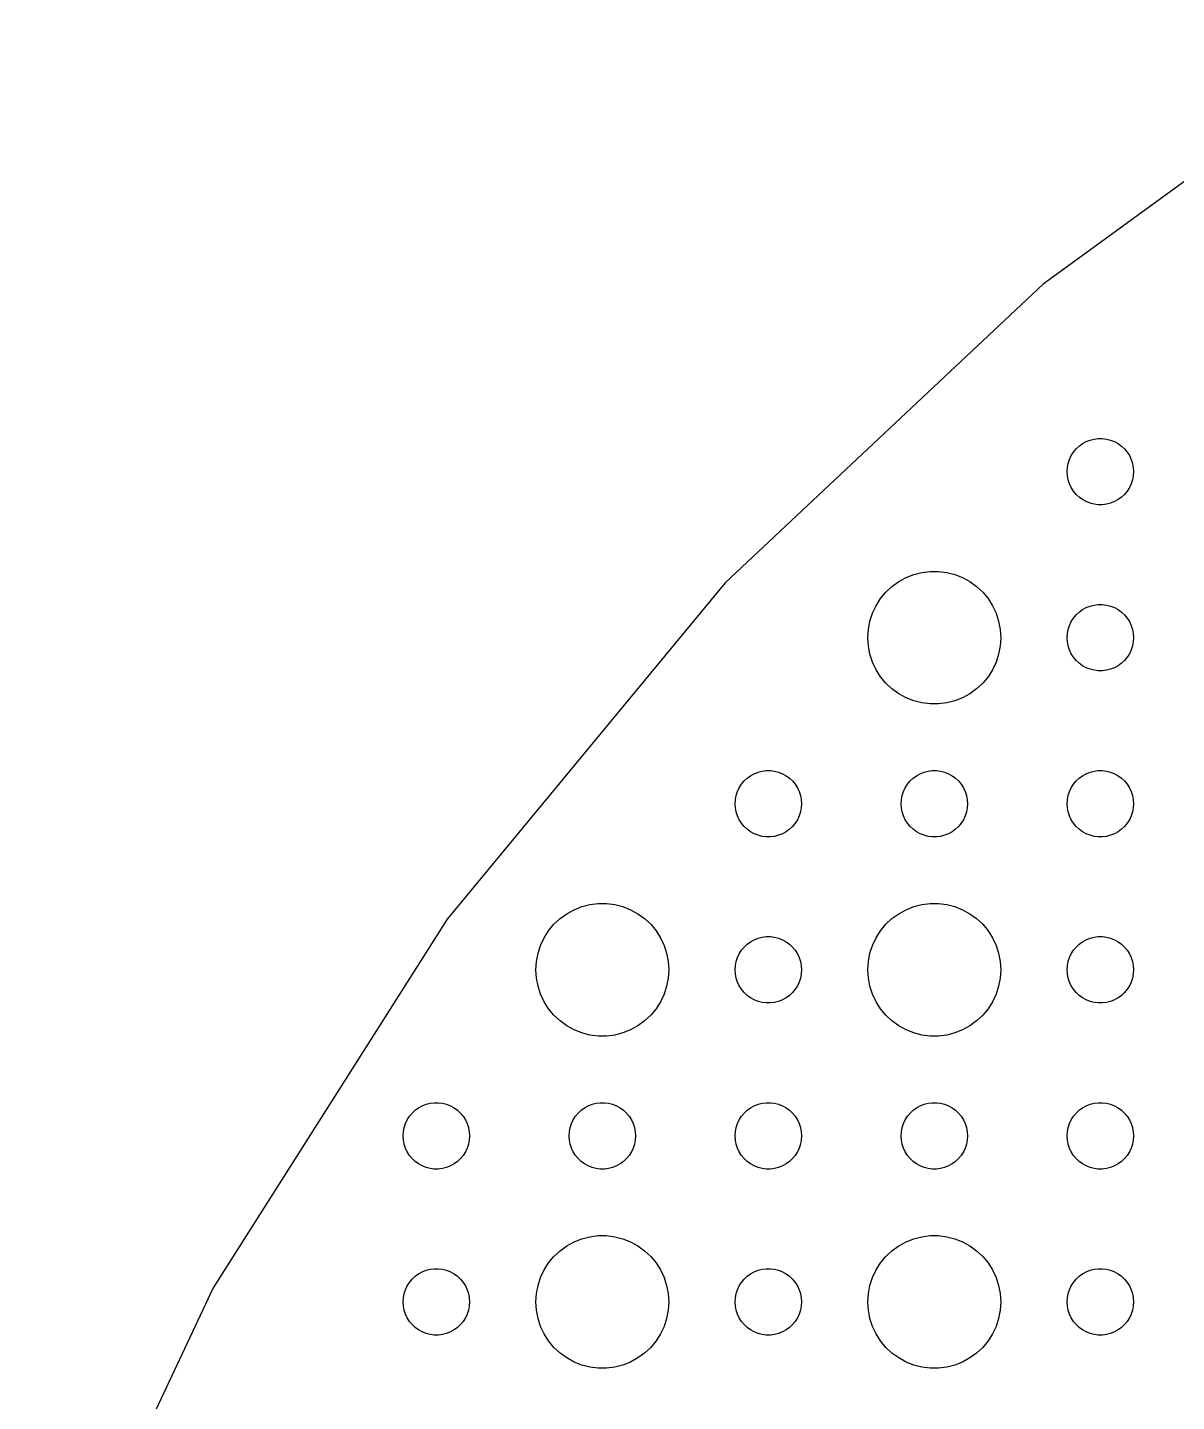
# Model space of a CAD drawing. Header units: metres. Extents: x -157 to 157, y -157 to 157.
# Drawn here: x -146 to -94.1, y 70.5 to 132.6 of the extents above; entities that cross this region are included whole.
import ezdxf

# ---------------------------------------------------------------- set-up
doc = ezdxf.new("R2010")
doc.units = ezdxf.units.M

msp = doc.modelspace()

# ---------------------------------------------------------------- linework, layer by layer
for p, q in [((-84.1248, 132.559), (-100.076, 120.971)), ((-100.076, 120.971), (-114.448, 107.474)), ((-98.5934, 113.527), (-98.4561, 113.656)), ((-98.4561, 113.656), (-98.3037, 113.766)), ((-98.3037, 113.766), (-98.1387, 113.857)), ((-98.1387, 113.857), (-97.9635, 113.927)), ((-97.9635, 113.927), (-97.7811, 113.973)), ((-97.7811, 113.973), (-97.5942, 113.997)), ((-97.5942, 113.997), (-97.4058, 113.997)), ((-97.4058, 113.997), (-97.2189, 113.973)), ((-97.2189, 113.973), (-97.0365, 113.927)), ((-97.0365, 113.927), (-96.8613, 113.857)), ((-96.8613, 113.857), (-96.6963, 113.766)), ((-96.6963, 113.766), (-96.5439, 113.656)), ((-96.5439, 113.656), (-96.4065, 113.527)), ((-98.9529, 112.873), (-98.8947, 113.052)), ((-98.8947, 113.052), (-98.8145, 113.223)), ((-98.8145, 113.223), (-98.7135, 113.382)), ((-98.7135, 113.382), (-98.5934, 113.527)), ((-96.4065, 113.527), (-96.2865, 113.382)), ((-96.2865, 113.382), (-96.1855, 113.223)), ((-96.1855, 113.223), (-96.1053, 113.052)), ((-96.1053, 113.052), (-96.0471, 112.873)), ((-99, 112.5), (-98.9882, 112.688)), ((-98.9882, 112.312), (-99, 112.5)), ((-98.9882, 112.688), (-98.9529, 112.873)), ((-96.0471, 112.873), (-96.0118, 112.688)), ((-96.0118, 112.688), (-96, 112.5)), ((-96, 112.5), (-96.0118, 112.312)), ((-98.9529, 112.127), (-98.9882, 112.312)), ((-98.8947, 111.948), (-98.9529, 112.127)), ((-98.8145, 111.777), (-98.8947, 111.948)), ((-98.7135, 111.618), (-98.8145, 111.777)), ((-96.1855, 111.777), (-96.2865, 111.618)), ((-96.1053, 111.948), (-96.1855, 111.777)), ((-96.0471, 112.127), (-96.1053, 111.948)), ((-96.0118, 112.312), (-96.0471, 112.127)), ((-98.5934, 111.473), (-98.7135, 111.618)), ((-98.4561, 111.344), (-98.5934, 111.473)), ((-98.3037, 111.234), (-98.4561, 111.344)), ((-98.1387, 111.143), (-98.3037, 111.234)), ((-97.9635, 111.073), (-98.1387, 111.143)), ((-96.8613, 111.143), (-97.0365, 111.073)), ((-96.6963, 111.234), (-96.8613, 111.143)), ((-96.5439, 111.344), (-96.6963, 111.234)), ((-96.4065, 111.473), (-96.5439, 111.344)), ((-96.2865, 111.618), (-96.4065, 111.473)), ((-97.7811, 111.027), (-97.9635, 111.073)), ((-97.5942, 111.003), (-97.7811, 111.027)), ((-97.4058, 111.003), (-97.5942, 111.003)), ((-97.2189, 111.027), (-97.4058, 111.003)), ((-97.0365, 111.073), (-97.2189, 111.027)), ((-105.562, 107.947), (-105.188, 107.994)), ((-105.188, 107.994), (-104.812, 107.994)), ((-104.812, 107.994), (-104.438, 107.947)), ((-114.448, 107.474), (-127.016, 92.2823)), ((-106.912, 107.312), (-106.607, 107.533)), ((-106.607, 107.533), (-106.277, 107.714)), ((-106.277, 107.714), (-105.927, 107.853)), ((-105.927, 107.853), (-105.562, 107.947)), ((-104.438, 107.947), (-104.073, 107.853)), ((-104.073, 107.853), (-103.723, 107.714)), ((-103.723, 107.714), (-103.393, 107.533)), ((-103.393, 107.533), (-103.088, 107.312)), ((-107.629, 106.445), (-107.427, 106.763)), ((-107.427, 106.763), (-107.187, 107.054)), ((-107.187, 107.054), (-106.912, 107.312)), ((-103.088, 107.312), (-102.813, 107.054)), ((-102.813, 107.054), (-102.573, 106.763)), ((-102.573, 106.763), (-102.371, 106.445)), ((-107.789, 106.104), (-107.629, 106.445)), ((-102.371, 106.445), (-102.211, 106.104)), ((-98.5934, 106.027), (-98.4561, 106.156)), ((-98.4561, 106.156), (-98.3037, 106.266)), ((-98.3037, 106.266), (-98.1387, 106.357)), ((-98.1387, 106.357), (-97.9635, 106.427)), ((-97.9635, 106.427), (-97.7811, 106.473)), ((-97.7811, 106.473), (-97.5942, 106.497)), ((-97.5942, 106.497), (-97.4058, 106.497)), ((-97.4058, 106.497), (-97.2189, 106.473)), ((-97.2189, 106.473), (-97.0365, 106.427)), ((-97.0365, 106.427), (-96.8613, 106.357)), ((-96.8613, 106.357), (-96.6963, 106.266)), ((-96.6963, 106.266), (-96.5439, 106.156)), ((-96.5439, 106.156), (-96.4065, 106.027)), ((-107.976, 105.376), (-107.906, 105.746)), ((-107.906, 105.746), (-107.789, 106.104)), ((-102.211, 106.104), (-102.094, 105.746)), ((-102.094, 105.746), (-102.024, 105.376)), ((-98.9529, 105.373), (-98.8947, 105.552)), ((-98.8947, 105.552), (-98.8145, 105.723)), ((-98.8145, 105.723), (-98.7135, 105.882)), ((-98.7135, 105.882), (-98.5934, 106.027)), ((-96.4065, 106.027), (-96.2865, 105.882)), ((-96.2865, 105.882), (-96.1855, 105.723)), ((-96.1855, 105.723), (-96.1053, 105.552)), ((-96.1053, 105.552), (-96.0471, 105.373)), ((-108, 105), (-107.976, 105.376)), ((-107.976, 104.624), (-108, 105)), ((-102.024, 105.376), (-102, 105)), ((-102, 105), (-102.024, 104.624)), ((-99, 105), (-98.9882, 105.188)), ((-98.9882, 104.812), (-99, 105)), ((-98.9882, 105.188), (-98.9529, 105.373)), ((-96.0471, 105.373), (-96.0118, 105.188)), ((-96.0118, 105.188), (-96, 105)), ((-96, 105), (-96.0118, 104.812)), ((-107.906, 104.254), (-107.976, 104.624)), ((-102.024, 104.624), (-102.094, 104.254)), ((-98.9529, 104.627), (-98.9882, 104.812)), ((-98.8947, 104.448), (-98.9529, 104.627)), ((-98.8145, 104.277), (-98.8947, 104.448)), ((-98.7135, 104.118), (-98.8145, 104.277)), ((-96.1855, 104.277), (-96.2865, 104.118)), ((-96.1053, 104.448), (-96.1855, 104.277)), ((-96.0471, 104.627), (-96.1053, 104.448)), ((-96.0118, 104.812), (-96.0471, 104.627)), ((-107.789, 103.896), (-107.906, 104.254)), ((-107.629, 103.555), (-107.789, 103.896)), ((-102.211, 103.896), (-102.371, 103.555)), ((-102.094, 104.254), (-102.211, 103.896)), ((-98.5934, 103.973), (-98.7135, 104.118)), ((-98.4561, 103.844), (-98.5934, 103.973)), ((-98.3037, 103.734), (-98.4561, 103.844)), ((-98.1387, 103.643), (-98.3037, 103.734)), ((-97.9635, 103.573), (-98.1387, 103.643)), ((-96.8613, 103.643), (-97.0365, 103.573)), ((-96.6963, 103.734), (-96.8613, 103.643)), ((-96.5439, 103.844), (-96.6963, 103.734)), ((-96.4065, 103.973), (-96.5439, 103.844)), ((-96.2865, 104.118), (-96.4065, 103.973)), ((-107.427, 103.237), (-107.629, 103.555)), ((-107.187, 102.946), (-107.427, 103.237)), ((-102.573, 103.237), (-102.813, 102.946)), ((-102.371, 103.555), (-102.573, 103.237)), ((-97.7811, 103.527), (-97.9635, 103.573)), ((-97.5942, 103.503), (-97.7811, 103.527)), ((-97.4058, 103.503), (-97.5942, 103.503)), ((-97.2189, 103.527), (-97.4058, 103.503)), ((-97.0365, 103.573), (-97.2189, 103.527)), ((-106.912, 102.688), (-107.187, 102.946)), ((-106.607, 102.467), (-106.912, 102.688)), ((-106.277, 102.286), (-106.607, 102.467)), ((-103.393, 102.467), (-103.723, 102.286)), ((-103.088, 102.688), (-103.393, 102.467)), ((-102.813, 102.946), (-103.088, 102.688)), ((-105.927, 102.147), (-106.277, 102.286)), ((-105.562, 102.053), (-105.927, 102.147)), ((-105.188, 102.006), (-105.562, 102.053)), ((-104.812, 102.006), (-105.188, 102.006)), ((-104.438, 102.053), (-104.812, 102.006)), ((-104.073, 102.147), (-104.438, 102.053)), ((-103.723, 102.286), (-104.073, 102.147)), ((-113.456, 98.6558), (-113.304, 98.7665)), ((-113.304, 98.7665), (-113.139, 98.8572)), ((-113.139, 98.8572), (-112.964, 98.9266)), ((-112.964, 98.9266), (-112.781, 98.9734)), ((-112.781, 98.9734), (-112.594, 98.997)), ((-112.594, 98.997), (-112.406, 98.997)), ((-112.406, 98.997), (-112.219, 98.9734)), ((-112.219, 98.9734), (-112.036, 98.9266)), ((-112.036, 98.9266), (-111.861, 98.8572)), ((-111.861, 98.8572), (-111.696, 98.7665)), ((-111.696, 98.7665), (-111.544, 98.6558)), ((-105.956, 98.6558), (-105.804, 98.7665)), ((-105.804, 98.7665), (-105.639, 98.8572)), ((-105.639, 98.8572), (-105.464, 98.9266)), ((-105.464, 98.9266), (-105.281, 98.9734)), ((-105.281, 98.9734), (-105.094, 98.997)), ((-105.094, 98.997), (-104.906, 98.997)), ((-104.906, 98.997), (-104.719, 98.9734)), ((-104.719, 98.9734), (-104.536, 98.9266)), ((-104.536, 98.9266), (-104.361, 98.8572)), ((-104.361, 98.8572), (-104.196, 98.7665)), ((-104.196, 98.7665), (-104.044, 98.6558)), ((-98.4561, 98.6558), (-98.3037, 98.7665)), ((-98.3037, 98.7665), (-98.1387, 98.8572)), ((-98.1387, 98.8572), (-97.9635, 98.9266)), ((-97.9635, 98.9266), (-97.7811, 98.9734)), ((-97.7811, 98.9734), (-97.5942, 98.997)), ((-97.5942, 98.997), (-97.4058, 98.997)), ((-97.4058, 98.997), (-97.2189, 98.9734)), ((-97.2189, 98.9734), (-97.0365, 98.9266)), ((-97.0365, 98.9266), (-96.8613, 98.8572)), ((-96.8613, 98.8572), (-96.6963, 98.7665)), ((-96.6963, 98.7665), (-96.5439, 98.6558)), ((-113.953, 97.873), (-113.895, 98.0522)), ((-113.895, 98.0522), (-113.814, 98.2226)), ((-113.814, 98.2226), (-113.714, 98.3817)), ((-113.714, 98.3817), (-113.593, 98.5268)), ((-113.593, 98.5268), (-113.456, 98.6558)), ((-111.544, 98.6558), (-111.407, 98.5268)), ((-111.407, 98.5268), (-111.286, 98.3817)), ((-111.286, 98.3817), (-111.186, 98.2226)), ((-111.186, 98.2226), (-111.105, 98.0522)), ((-111.105, 98.0522), (-111.047, 97.873)), ((-106.453, 97.873), (-106.395, 98.0522)), ((-106.395, 98.0522), (-106.314, 98.2226)), ((-106.314, 98.2226), (-106.214, 98.3817)), ((-106.214, 98.3817), (-106.093, 98.5268)), ((-106.093, 98.5268), (-105.956, 98.6558)), ((-104.044, 98.6558), (-103.907, 98.5268)), ((-103.907, 98.5268), (-103.786, 98.3817)), ((-103.786, 98.3817), (-103.686, 98.2226)), ((-103.686, 98.2226), (-103.605, 98.0522)), ((-103.605, 98.0522), (-103.547, 97.873)), ((-98.9529, 97.873), (-98.8947, 98.0522)), ((-98.8947, 98.0522), (-98.8145, 98.2226)), ((-98.8145, 98.2226), (-98.7135, 98.3817)), ((-98.7135, 98.3817), (-98.5934, 98.5268)), ((-98.5934, 98.5268), (-98.4561, 98.6558)), ((-96.5439, 98.6558), (-96.4065, 98.5268)), ((-96.4065, 98.5268), (-96.2865, 98.3817)), ((-96.2865, 98.3817), (-96.1855, 98.2226)), ((-96.1855, 98.2226), (-96.1053, 98.0522)), ((-96.1053, 98.0522), (-96.0471, 97.873)), ((-114, 97.5), (-113.988, 97.688)), ((-113.988, 97.312), (-114, 97.5)), ((-113.988, 97.688), (-113.953, 97.873)), ((-111.047, 97.873), (-111.012, 97.688)), ((-111.012, 97.688), (-111, 97.5)), ((-111, 97.5), (-111.012, 97.312)), ((-106.5, 97.5), (-106.488, 97.688)), ((-106.488, 97.312), (-106.5, 97.5)), ((-106.488, 97.688), (-106.453, 97.873)), ((-103.547, 97.873), (-103.512, 97.688)), ((-103.512, 97.688), (-103.5, 97.5)), ((-103.5, 97.5), (-103.512, 97.312)), ((-99, 97.5), (-98.9882, 97.688)), ((-98.9882, 97.312), (-99, 97.5)), ((-98.9882, 97.688), (-98.9529, 97.873)), ((-96.0471, 97.873), (-96.0118, 97.688)), ((-96.0118, 97.688), (-96, 97.5)), ((-96, 97.5), (-96.0118, 97.312)), ((-113.953, 97.127), (-113.988, 97.312)), ((-113.895, 96.9478), (-113.953, 97.127)), ((-113.814, 96.7774), (-113.895, 96.9478)), ((-111.105, 96.9478), (-111.186, 96.7774)), ((-111.047, 97.127), (-111.105, 96.9478)), ((-111.012, 97.312), (-111.047, 97.127)), ((-106.453, 97.127), (-106.488, 97.312)), ((-106.395, 96.9478), (-106.453, 97.127)), ((-106.314, 96.7774), (-106.395, 96.9478)), ((-103.605, 96.9478), (-103.686, 96.7774)), ((-103.547, 97.127), (-103.605, 96.9478)), ((-103.512, 97.312), (-103.547, 97.127)), ((-98.9529, 97.127), (-98.9882, 97.312)), ((-98.8947, 96.9478), (-98.9529, 97.127)), ((-98.8145, 96.7774), (-98.8947, 96.9478)), ((-96.1053, 96.9478), (-96.1855, 96.7774)), ((-96.0471, 97.127), (-96.1053, 96.9478)), ((-96.0118, 97.312), (-96.0471, 97.127)), ((-113.714, 96.6183), (-113.814, 96.7774)), ((-113.593, 96.4732), (-113.714, 96.6183)), ((-113.456, 96.3442), (-113.593, 96.4732)), ((-113.304, 96.2335), (-113.456, 96.3442)), ((-113.139, 96.1428), (-113.304, 96.2335)), ((-111.696, 96.2335), (-111.861, 96.1428)), ((-111.544, 96.3442), (-111.696, 96.2335)), ((-111.407, 96.4732), (-111.544, 96.3442)), ((-111.286, 96.6183), (-111.407, 96.4732)), ((-111.186, 96.7774), (-111.286, 96.6183)), ((-106.214, 96.6183), (-106.314, 96.7774)), ((-106.093, 96.4732), (-106.214, 96.6183)), ((-105.956, 96.3442), (-106.093, 96.4732)), ((-105.804, 96.2335), (-105.956, 96.3442)), ((-105.639, 96.1428), (-105.804, 96.2335)), ((-104.196, 96.2335), (-104.361, 96.1428)), ((-104.044, 96.3442), (-104.196, 96.2335)), ((-103.907, 96.4732), (-104.044, 96.3442)), ((-103.786, 96.6183), (-103.907, 96.4732)), ((-103.686, 96.7774), (-103.786, 96.6183)), ((-98.7135, 96.6183), (-98.8145, 96.7774)), ((-98.5934, 96.4732), (-98.7135, 96.6183)), ((-98.4561, 96.3442), (-98.5934, 96.4732)), ((-98.3037, 96.2335), (-98.4561, 96.3442)), ((-98.1387, 96.1428), (-98.3037, 96.2335)), ((-96.6963, 96.2335), (-96.8613, 96.1428)), ((-96.5439, 96.3442), (-96.6963, 96.2335)), ((-96.4065, 96.4732), (-96.5439, 96.3442)), ((-96.2865, 96.6183), (-96.4065, 96.4732)), ((-96.1855, 96.7774), (-96.2865, 96.6183)), ((-112.964, 96.0734), (-113.139, 96.1428)), ((-112.781, 96.0266), (-112.964, 96.0734)), ((-112.594, 96.003), (-112.781, 96.0266)), ((-112.406, 96.003), (-112.594, 96.003)), ((-112.219, 96.0266), (-112.406, 96.003)), ((-112.036, 96.0734), (-112.219, 96.0266)), ((-111.861, 96.1428), (-112.036, 96.0734)), ((-105.464, 96.0734), (-105.639, 96.1428)), ((-105.281, 96.0266), (-105.464, 96.0734)), ((-105.094, 96.003), (-105.281, 96.0266)), ((-104.906, 96.003), (-105.094, 96.003)), ((-104.719, 96.0266), (-104.906, 96.003)), ((-104.536, 96.0734), (-104.719, 96.0266)), ((-104.361, 96.1428), (-104.536, 96.0734)), ((-97.9635, 96.0734), (-98.1387, 96.1428)), ((-97.7811, 96.0266), (-97.9635, 96.0734)), ((-97.5942, 96.003), (-97.7811, 96.0266)), ((-97.4058, 96.003), (-97.5942, 96.003)), ((-97.2189, 96.0266), (-97.4058, 96.003)), ((-97.0365, 96.0734), (-97.2189, 96.0266)), ((-96.8613, 96.1428), (-97.0365, 96.0734)), ((-121.912, 92.3115), (-121.607, 92.533)), ((-121.607, 92.533), (-121.277, 92.7145)), ((-121.277, 92.7145), (-120.927, 92.8532)), ((-120.927, 92.8532), (-120.562, 92.9469)), ((-120.562, 92.9469), (-120.188, 92.9941)), ((-120.188, 92.9941), (-119.812, 92.9941)), ((-119.812, 92.9941), (-119.438, 92.9469)), ((-119.438, 92.9469), (-119.073, 92.8532)), ((-119.073, 92.8532), (-118.723, 92.7145)), ((-118.723, 92.7145), (-118.393, 92.533)), ((-118.393, 92.533), (-118.088, 92.3115)), ((-106.912, 92.3115), (-106.607, 92.533)), ((-106.607, 92.533), (-106.277, 92.7145)), ((-106.277, 92.7145), (-105.927, 92.8532)), ((-105.927, 92.8532), (-105.562, 92.9469)), ((-105.562, 92.9469), (-105.188, 92.9941)), ((-105.188, 92.9941), (-104.812, 92.9941)), ((-104.812, 92.9941), (-104.438, 92.9469)), ((-104.438, 92.9469), (-104.073, 92.8532)), ((-104.073, 92.8532), (-103.723, 92.7145)), ((-103.723, 92.7145), (-103.393, 92.533)), ((-103.393, 92.533), (-103.088, 92.3115)), ((-127.016, 92.2823), (-137.58, 75.6353)), ((-122.427, 91.7634), (-122.187, 92.0536)), ((-122.187, 92.0536), (-121.912, 92.3115)), ((-118.088, 92.3115), (-117.813, 92.0536)), ((-117.813, 92.0536), (-117.573, 91.7634)), ((-107.427, 91.7634), (-107.187, 92.0536)), ((-107.187, 92.0536), (-106.912, 92.3115)), ((-103.088, 92.3115), (-102.813, 92.0536)), ((-102.813, 92.0536), (-102.573, 91.7634)), ((-122.789, 91.1044), (-122.629, 91.4453)), ((-122.629, 91.4453), (-122.427, 91.7634)), ((-117.573, 91.7634), (-117.371, 91.4453)), ((-117.371, 91.4453), (-117.211, 91.1044)), ((-113.456, 91.1558), (-113.304, 91.2665)), ((-113.304, 91.2665), (-113.139, 91.3572)), ((-113.139, 91.3572), (-112.964, 91.4266)), ((-112.964, 91.4266), (-112.781, 91.4734)), ((-112.781, 91.4734), (-112.594, 91.497)), ((-112.594, 91.497), (-112.406, 91.497)), ((-112.406, 91.497), (-112.219, 91.4734)), ((-112.219, 91.4734), (-112.036, 91.4266)), ((-112.036, 91.4266), (-111.861, 91.3572)), ((-111.861, 91.3572), (-111.696, 91.2665)), ((-111.696, 91.2665), (-111.544, 91.1558)), ((-107.789, 91.1044), (-107.629, 91.4453)), ((-107.629, 91.4453), (-107.427, 91.7634)), ((-102.573, 91.7634), (-102.371, 91.4453)), ((-102.371, 91.4453), (-102.211, 91.1044)), ((-98.4561, 91.1558), (-98.3037, 91.2665)), ((-98.3037, 91.2665), (-98.1387, 91.3572)), ((-98.1387, 91.3572), (-97.9635, 91.4266)), ((-97.9635, 91.4266), (-97.7811, 91.4734)), ((-97.7811, 91.4734), (-97.5942, 91.497)), ((-97.5942, 91.497), (-97.4058, 91.497)), ((-97.4058, 91.497), (-97.2189, 91.4734)), ((-97.2189, 91.4734), (-97.0365, 91.4266)), ((-97.0365, 91.4266), (-96.8613, 91.3572)), ((-96.8613, 91.3572), (-96.6963, 91.2665)), ((-96.6963, 91.2665), (-96.5439, 91.1558)), ((-122.976, 90.376), (-122.906, 90.7461)), ((-122.906, 90.7461), (-122.789, 91.1044)), ((-117.211, 91.1044), (-117.094, 90.7461)), ((-117.094, 90.7461), (-117.024, 90.376)), ((-113.895, 90.5522), (-113.814, 90.7226)), ((-113.814, 90.7226), (-113.714, 90.8817)), ((-113.714, 90.8817), (-113.593, 91.0268)), ((-113.593, 91.0268), (-113.456, 91.1558)), ((-111.544, 91.1558), (-111.407, 91.0268)), ((-111.407, 91.0268), (-111.286, 90.8817)), ((-111.286, 90.8817), (-111.186, 90.7226)), ((-111.186, 90.7226), (-111.105, 90.5522)), ((-107.976, 90.376), (-107.906, 90.7461)), ((-107.906, 90.7461), (-107.789, 91.1044)), ((-102.211, 91.1044), (-102.094, 90.7461)), ((-102.094, 90.7461), (-102.024, 90.376)), ((-98.8947, 90.5522), (-98.8145, 90.7226)), ((-98.8145, 90.7226), (-98.7135, 90.8817)), ((-98.7135, 90.8817), (-98.5934, 91.0268)), ((-98.5934, 91.0268), (-98.4561, 91.1558)), ((-96.5439, 91.1558), (-96.4065, 91.0268)), ((-96.4065, 91.0268), (-96.2865, 90.8817)), ((-96.2865, 90.8817), (-96.1855, 90.7226)), ((-96.1855, 90.7226), (-96.1053, 90.5522)), ((-123, 90), (-122.976, 90.376)), ((-122.976, 89.624), (-123, 90)), ((-117.024, 90.376), (-117, 90)), ((-117, 90), (-117.024, 89.624)), ((-114, 90), (-113.988, 90.188)), ((-113.988, 89.812), (-114, 90)), ((-113.988, 90.188), (-113.953, 90.373)), ((-113.953, 90.373), (-113.895, 90.5522)), ((-111.105, 90.5522), (-111.047, 90.373)), ((-111.047, 90.373), (-111.012, 90.188)), ((-111.012, 90.188), (-111, 90)), ((-111, 90), (-111.012, 89.812)), ((-108, 90), (-107.976, 90.376)), ((-107.976, 89.624), (-108, 90)), ((-102.024, 90.376), (-102, 90)), ((-102, 90), (-102.024, 89.624)), ((-99, 90), (-98.9882, 90.188)), ((-98.9882, 89.812), (-99, 90)), ((-98.9882, 90.188), (-98.9529, 90.373)), ((-98.9529, 90.373), (-98.8947, 90.5522)), ((-96.1053, 90.5522), (-96.0471, 90.373)), ((-96.0471, 90.373), (-96.0118, 90.188)), ((-96.0118, 90.188), (-96, 90)), ((-96, 90), (-96.0118, 89.812)), ((-122.906, 89.2539), (-122.976, 89.624)), ((-117.024, 89.624), (-117.094, 89.2539)), ((-113.953, 89.627), (-113.988, 89.812)), ((-113.895, 89.4478), (-113.953, 89.627)), ((-113.814, 89.2774), (-113.895, 89.4478)), ((-111.105, 89.4478), (-111.186, 89.2774)), ((-111.047, 89.627), (-111.105, 89.4478)), ((-111.012, 89.812), (-111.047, 89.627)), ((-107.906, 89.2539), (-107.976, 89.624)), ((-102.024, 89.624), (-102.094, 89.2539)), ((-98.9529, 89.627), (-98.9882, 89.812)), ((-98.8947, 89.4478), (-98.9529, 89.627)), ((-98.8145, 89.2774), (-98.8947, 89.4478)), ((-96.1053, 89.4478), (-96.1855, 89.2774)), ((-96.0471, 89.627), (-96.1053, 89.4478)), ((-96.0118, 89.812), (-96.0471, 89.627)), ((-122.789, 88.8956), (-122.906, 89.2539)), ((-122.629, 88.5547), (-122.789, 88.8956)), ((-117.211, 88.8956), (-117.371, 88.5547)), ((-117.094, 89.2539), (-117.211, 88.8956)), ((-113.714, 89.1183), (-113.814, 89.2774)), ((-113.593, 88.9732), (-113.714, 89.1183)), ((-113.456, 88.8442), (-113.593, 88.9732)), ((-113.304, 88.7335), (-113.456, 88.8442)), ((-111.544, 88.8442), (-111.696, 88.7335)), ((-111.407, 88.9732), (-111.544, 88.8442)), ((-111.286, 89.1183), (-111.407, 88.9732)), ((-111.186, 89.2774), (-111.286, 89.1183)), ((-107.789, 88.8956), (-107.906, 89.2539)), ((-107.629, 88.5547), (-107.789, 88.8956)), ((-102.211, 88.8956), (-102.371, 88.5547)), ((-102.094, 89.2539), (-102.211, 88.8956)), ((-98.7135, 89.1183), (-98.8145, 89.2774)), ((-98.5934, 88.9732), (-98.7135, 89.1183)), ((-98.4561, 88.8442), (-98.5934, 88.9732)), ((-98.3037, 88.7335), (-98.4561, 88.8442)), ((-96.5439, 88.8442), (-96.6963, 88.7335)), ((-96.4065, 88.9732), (-96.5439, 88.8442)), ((-96.2865, 89.1183), (-96.4065, 88.9732)), ((-96.1855, 89.2774), (-96.2865, 89.1183)), ((-122.427, 88.2366), (-122.629, 88.5547)), ((-122.187, 87.9464), (-122.427, 88.2366)), ((-117.573, 88.2366), (-117.813, 87.9464)), ((-117.371, 88.5547), (-117.573, 88.2366)), ((-113.139, 88.6428), (-113.304, 88.7335)), ((-112.964, 88.5734), (-113.139, 88.6428)), ((-112.781, 88.5266), (-112.964, 88.5734)), ((-112.594, 88.503), (-112.781, 88.5266)), ((-112.406, 88.503), (-112.594, 88.503)), ((-112.219, 88.5266), (-112.406, 88.503)), ((-112.036, 88.5734), (-112.219, 88.5266)), ((-111.861, 88.6428), (-112.036, 88.5734)), ((-111.696, 88.7335), (-111.861, 88.6428)), ((-107.427, 88.2366), (-107.629, 88.5547)), ((-107.187, 87.9464), (-107.427, 88.2366)), ((-102.573, 88.2366), (-102.813, 87.9464)), ((-102.371, 88.5547), (-102.573, 88.2366)), ((-98.1387, 88.6428), (-98.3037, 88.7335)), ((-97.9635, 88.5734), (-98.1387, 88.6428)), ((-97.7811, 88.5266), (-97.9635, 88.5734)), ((-97.5942, 88.503), (-97.7811, 88.5266)), ((-97.4058, 88.503), (-97.5942, 88.503)), ((-97.2189, 88.5266), (-97.4058, 88.503)), ((-97.0365, 88.5734), (-97.2189, 88.5266)), ((-96.8613, 88.6428), (-97.0365, 88.5734)), ((-96.6963, 88.7335), (-96.8613, 88.6428)), ((-121.912, 87.6885), (-122.187, 87.9464)), ((-121.607, 87.467), (-121.912, 87.6885)), ((-118.088, 87.6885), (-118.393, 87.467)), ((-117.813, 87.9464), (-118.088, 87.6885)), ((-106.912, 87.6885), (-107.187, 87.9464)), ((-106.607, 87.467), (-106.912, 87.6885)), ((-103.088, 87.6885), (-103.393, 87.467)), ((-102.813, 87.9464), (-103.088, 87.6885)), ((-121.277, 87.2855), (-121.607, 87.467)), ((-120.927, 87.1468), (-121.277, 87.2855)), ((-120.562, 87.0531), (-120.927, 87.1468)), ((-120.188, 87.0059), (-120.562, 87.0531)), ((-119.812, 87.0059), (-120.188, 87.0059)), ((-119.438, 87.0531), (-119.812, 87.0059)), ((-119.073, 87.1468), (-119.438, 87.0531)), ((-118.723, 87.2855), (-119.073, 87.1468)), ((-118.393, 87.467), (-118.723, 87.2855)), ((-106.277, 87.2855), (-106.607, 87.467)), ((-105.927, 87.1468), (-106.277, 87.2855)), ((-105.562, 87.0531), (-105.927, 87.1468)), ((-105.188, 87.0059), (-105.562, 87.0531)), ((-104.812, 87.0059), (-105.188, 87.0059)), ((-104.438, 87.0531), (-104.812, 87.0059)), ((-104.073, 87.1468), (-104.438, 87.0531)), ((-103.723, 87.2855), (-104.073, 87.1468)), ((-103.393, 87.467), (-103.723, 87.2855)), ((-128.304, 83.7665), (-128.139, 83.8572)), ((-128.139, 83.8572), (-127.964, 83.9266)), ((-127.964, 83.9266), (-127.781, 83.9734)), ((-127.781, 83.9734), (-127.594, 83.997)), ((-127.594, 83.997), (-127.406, 83.997)), ((-127.406, 83.997), (-127.219, 83.9734)), ((-127.219, 83.9734), (-127.036, 83.9266)), ((-127.036, 83.9266), (-126.861, 83.8572)), ((-126.861, 83.8572), (-126.696, 83.7665)), ((-120.804, 83.7665), (-120.639, 83.8572)), ((-120.639, 83.8572), (-120.464, 83.9266)), ((-120.464, 83.9266), (-120.281, 83.9734)), ((-120.281, 83.9734), (-120.094, 83.997)), ((-120.094, 83.997), (-119.906, 83.997)), ((-119.906, 83.997), (-119.719, 83.9734)), ((-119.719, 83.9734), (-119.536, 83.9266)), ((-119.536, 83.9266), (-119.361, 83.8572)), ((-119.361, 83.8572), (-119.196, 83.7665)), ((-113.304, 83.7665), (-113.139, 83.8572)), ((-113.139, 83.8572), (-112.964, 83.9266)), ((-112.964, 83.9266), (-112.781, 83.9734)), ((-112.781, 83.9734), (-112.594, 83.997)), ((-112.594, 83.997), (-112.406, 83.997)), ((-112.406, 83.997), (-112.219, 83.9734)), ((-112.219, 83.9734), (-112.036, 83.9266)), ((-112.036, 83.9266), (-111.861, 83.8572)), ((-111.861, 83.8572), (-111.696, 83.7665)), ((-105.804, 83.7665), (-105.639, 83.8572)), ((-105.639, 83.8572), (-105.464, 83.9266)), ((-105.464, 83.9266), (-105.281, 83.9734)), ((-105.281, 83.9734), (-105.094, 83.997)), ((-105.094, 83.997), (-104.906, 83.997)), ((-104.906, 83.997), (-104.719, 83.9734)), ((-104.719, 83.9734), (-104.536, 83.9266)), ((-104.536, 83.9266), (-104.361, 83.8572)), ((-104.361, 83.8572), (-104.196, 83.7665)), ((-98.3037, 83.7665), (-98.1387, 83.8572)), ((-98.1387, 83.8572), (-97.9635, 83.9266)), ((-97.9635, 83.9266), (-97.7811, 83.9734)), ((-97.7811, 83.9734), (-97.5942, 83.997)), ((-97.5942, 83.997), (-97.4058, 83.997)), ((-97.4058, 83.997), (-97.2189, 83.9734)), ((-97.2189, 83.9734), (-97.0365, 83.9266)), ((-97.0365, 83.9266), (-96.8613, 83.8572)), ((-96.8613, 83.8572), (-96.6963, 83.7665)), ((-128.895, 83.0522), (-128.814, 83.2226)), ((-128.814, 83.2226), (-128.714, 83.3817)), ((-128.714, 83.3817), (-128.593, 83.5268)), ((-128.593, 83.5268), (-128.456, 83.6558)), ((-128.456, 83.6558), (-128.304, 83.7665)), ((-126.696, 83.7665), (-126.544, 83.6558)), ((-126.544, 83.6558), (-126.407, 83.5268)), ((-126.407, 83.5268), (-126.286, 83.3817)), ((-126.286, 83.3817), (-126.186, 83.2226)), ((-126.186, 83.2226), (-126.105, 83.0522)), ((-121.395, 83.0522), (-121.314, 83.2226)), ((-121.314, 83.2226), (-121.214, 83.3817)), ((-121.214, 83.3817), (-121.093, 83.5268)), ((-121.093, 83.5268), (-120.956, 83.6558)), ((-120.956, 83.6558), (-120.804, 83.7665)), ((-119.196, 83.7665), (-119.044, 83.6558)), ((-119.044, 83.6558), (-118.907, 83.5268)), ((-118.907, 83.5268), (-118.786, 83.3817)), ((-118.786, 83.3817), (-118.686, 83.2226)), ((-118.686, 83.2226), (-118.605, 83.0522)), ((-113.895, 83.0522), (-113.814, 83.2226)), ((-113.814, 83.2226), (-113.714, 83.3817)), ((-113.714, 83.3817), (-113.593, 83.5268)), ((-113.593, 83.5268), (-113.456, 83.6558)), ((-113.456, 83.6558), (-113.304, 83.7665)), ((-111.696, 83.7665), (-111.544, 83.6558)), ((-111.544, 83.6558), (-111.407, 83.5268)), ((-111.407, 83.5268), (-111.286, 83.3817)), ((-111.286, 83.3817), (-111.186, 83.2226)), ((-111.186, 83.2226), (-111.105, 83.0522)), ((-106.395, 83.0522), (-106.314, 83.2226)), ((-106.314, 83.2226), (-106.214, 83.3817)), ((-106.214, 83.3817), (-106.093, 83.5268)), ((-106.093, 83.5268), (-105.956, 83.6558)), ((-105.956, 83.6558), (-105.804, 83.7665)), ((-104.196, 83.7665), (-104.044, 83.6558)), ((-104.044, 83.6558), (-103.907, 83.5268)), ((-103.907, 83.5268), (-103.786, 83.3817)), ((-103.786, 83.3817), (-103.686, 83.2226)), ((-103.686, 83.2226), (-103.605, 83.0522)), ((-98.8947, 83.0522), (-98.8145, 83.2226)), ((-98.8145, 83.2226), (-98.7135, 83.3817)), ((-98.7135, 83.3817), (-98.5934, 83.5268)), ((-98.5934, 83.5268), (-98.4561, 83.6558)), ((-98.4561, 83.6558), (-98.3037, 83.7665)), ((-96.6963, 83.7665), (-96.5439, 83.6558)), ((-96.5439, 83.6558), (-96.4065, 83.5268)), ((-96.4065, 83.5268), (-96.2865, 83.3817)), ((-96.2865, 83.3817), (-96.1855, 83.2226)), ((-96.1855, 83.2226), (-96.1053, 83.0522)), ((-129, 82.5), (-128.988, 82.688)), ((-128.988, 82.688), (-128.953, 82.873)), ((-128.953, 82.873), (-128.895, 83.0522)), ((-126.105, 83.0522), (-126.047, 82.873)), ((-126.047, 82.873), (-126.012, 82.688)), ((-126.012, 82.688), (-126, 82.5)), ((-121.5, 82.5), (-121.488, 82.688)), ((-121.488, 82.688), (-121.453, 82.873)), ((-121.453, 82.873), (-121.395, 83.0522)), ((-118.605, 83.0522), (-118.547, 82.873)), ((-118.547, 82.873), (-118.512, 82.688)), ((-118.512, 82.688), (-118.5, 82.5)), ((-114, 82.5), (-113.988, 82.688)), ((-113.988, 82.688), (-113.953, 82.873)), ((-113.953, 82.873), (-113.895, 83.0522)), ((-111.105, 83.0522), (-111.047, 82.873)), ((-111.047, 82.873), (-111.012, 82.688)), ((-111.012, 82.688), (-111, 82.5)), ((-106.5, 82.5), (-106.488, 82.688)), ((-106.488, 82.688), (-106.453, 82.873)), ((-106.453, 82.873), (-106.395, 83.0522)), ((-103.605, 83.0522), (-103.547, 82.873)), ((-103.547, 82.873), (-103.512, 82.688)), ((-103.512, 82.688), (-103.5, 82.5)), ((-99, 82.5), (-98.9882, 82.688)), ((-98.9882, 82.688), (-98.9529, 82.873)), ((-98.9529, 82.873), (-98.8947, 83.0522)), ((-96.1053, 83.0522), (-96.0471, 82.873)), ((-96.0471, 82.873), (-96.0118, 82.688)), ((-96.0118, 82.688), (-96, 82.5)), ((-128.988, 82.312), (-129, 82.5)), ((-128.953, 82.127), (-128.988, 82.312)), ((-128.895, 81.9478), (-128.953, 82.127)), ((-128.814, 81.7774), (-128.895, 81.9478)), ((-126.105, 81.9478), (-126.186, 81.7774)), ((-126.047, 82.127), (-126.105, 81.9478)), ((-126.012, 82.312), (-126.047, 82.127)), ((-126, 82.5), (-126.012, 82.312)), ((-121.488, 82.312), (-121.5, 82.5)), ((-121.453, 82.127), (-121.488, 82.312)), ((-121.395, 81.9478), (-121.453, 82.127)), ((-121.314, 81.7774), (-121.395, 81.9478)), ((-118.605, 81.9478), (-118.686, 81.7774)), ((-118.547, 82.127), (-118.605, 81.9478)), ((-118.512, 82.312), (-118.547, 82.127)), ((-118.5, 82.5), (-118.512, 82.312)), ((-113.988, 82.312), (-114, 82.5)), ((-113.953, 82.127), (-113.988, 82.312)), ((-113.895, 81.9478), (-113.953, 82.127)), ((-113.814, 81.7774), (-113.895, 81.9478)), ((-111.105, 81.9478), (-111.186, 81.7774)), ((-111.047, 82.127), (-111.105, 81.9478)), ((-111.012, 82.312), (-111.047, 82.127)), ((-111, 82.5), (-111.012, 82.312)), ((-106.488, 82.312), (-106.5, 82.5)), ((-106.453, 82.127), (-106.488, 82.312)), ((-106.395, 81.9478), (-106.453, 82.127)), ((-106.314, 81.7774), (-106.395, 81.9478)), ((-103.605, 81.9478), (-103.686, 81.7774)), ((-103.547, 82.127), (-103.605, 81.9478)), ((-103.512, 82.312), (-103.547, 82.127)), ((-103.5, 82.5), (-103.512, 82.312)), ((-98.9882, 82.312), (-99, 82.5)), ((-98.9529, 82.127), (-98.9882, 82.312)), ((-98.8947, 81.9478), (-98.9529, 82.127)), ((-98.8145, 81.7774), (-98.8947, 81.9478)), ((-96.1053, 81.9478), (-96.1855, 81.7774)), ((-96.0471, 82.127), (-96.1053, 81.9478)), ((-96.0118, 82.312), (-96.0471, 82.127)), ((-96, 82.5), (-96.0118, 82.312)), ((-128.714, 81.6183), (-128.814, 81.7774)), ((-128.593, 81.4732), (-128.714, 81.6183)), ((-128.456, 81.3442), (-128.593, 81.4732)), ((-128.304, 81.2335), (-128.456, 81.3442)), ((-126.544, 81.3442), (-126.696, 81.2335)), ((-126.407, 81.4732), (-126.544, 81.3442)), ((-126.286, 81.6183), (-126.407, 81.4732)), ((-126.186, 81.7774), (-126.286, 81.6183)), ((-121.214, 81.6183), (-121.314, 81.7774)), ((-121.093, 81.4732), (-121.214, 81.6183)), ((-120.956, 81.3442), (-121.093, 81.4732)), ((-120.804, 81.2335), (-120.956, 81.3442)), ((-119.044, 81.3442), (-119.196, 81.2335)), ((-118.907, 81.4732), (-119.044, 81.3442)), ((-118.786, 81.6183), (-118.907, 81.4732)), ((-118.686, 81.7774), (-118.786, 81.6183)), ((-113.714, 81.6183), (-113.814, 81.7774)), ((-113.593, 81.4732), (-113.714, 81.6183)), ((-113.456, 81.3442), (-113.593, 81.4732)), ((-113.304, 81.2335), (-113.456, 81.3442)), ((-111.544, 81.3442), (-111.696, 81.2335)), ((-111.407, 81.4732), (-111.544, 81.3442)), ((-111.286, 81.6183), (-111.407, 81.4732)), ((-111.186, 81.7774), (-111.286, 81.6183)), ((-106.214, 81.6183), (-106.314, 81.7774)), ((-106.093, 81.4732), (-106.214, 81.6183)), ((-105.956, 81.3442), (-106.093, 81.4732)), ((-105.804, 81.2335), (-105.956, 81.3442)), ((-104.044, 81.3442), (-104.196, 81.2335)), ((-103.907, 81.4732), (-104.044, 81.3442)), ((-103.786, 81.6183), (-103.907, 81.4732)), ((-103.686, 81.7774), (-103.786, 81.6183)), ((-98.7135, 81.6183), (-98.8145, 81.7774)), ((-98.5934, 81.4732), (-98.7135, 81.6183)), ((-98.4561, 81.3442), (-98.5934, 81.4732)), ((-98.3037, 81.2335), (-98.4561, 81.3442)), ((-96.5439, 81.3442), (-96.6963, 81.2335)), ((-96.4065, 81.4732), (-96.5439, 81.3442)), ((-96.2865, 81.6183), (-96.4065, 81.4732)), ((-96.1855, 81.7774), (-96.2865, 81.6183)), ((-128.139, 81.1428), (-128.304, 81.2335)), ((-127.964, 81.0734), (-128.139, 81.1428)), ((-127.781, 81.0266), (-127.964, 81.0734)), ((-127.594, 81.003), (-127.781, 81.0266)), ((-127.406, 81.003), (-127.594, 81.003)), ((-127.219, 81.0266), (-127.406, 81.003)), ((-127.036, 81.0734), (-127.219, 81.0266)), ((-126.861, 81.1428), (-127.036, 81.0734)), ((-126.696, 81.2335), (-126.861, 81.1428)), ((-120.639, 81.1428), (-120.804, 81.2335)), ((-120.464, 81.0734), (-120.639, 81.1428)), ((-120.281, 81.0266), (-120.464, 81.0734)), ((-120.094, 81.003), (-120.281, 81.0266)), ((-119.906, 81.003), (-120.094, 81.003)), ((-119.719, 81.0266), (-119.906, 81.003)), ((-119.536, 81.0734), (-119.719, 81.0266)), ((-119.361, 81.1428), (-119.536, 81.0734)), ((-119.196, 81.2335), (-119.361, 81.1428)), ((-113.139, 81.1428), (-113.304, 81.2335)), ((-112.964, 81.0734), (-113.139, 81.1428)), ((-112.781, 81.0266), (-112.964, 81.0734)), ((-112.594, 81.003), (-112.781, 81.0266)), ((-112.406, 81.003), (-112.594, 81.003)), ((-112.219, 81.0266), (-112.406, 81.003)), ((-112.036, 81.0734), (-112.219, 81.0266)), ((-111.861, 81.1428), (-112.036, 81.0734)), ((-111.696, 81.2335), (-111.861, 81.1428)), ((-105.639, 81.1428), (-105.804, 81.2335)), ((-105.464, 81.0734), (-105.639, 81.1428)), ((-105.281, 81.0266), (-105.464, 81.0734)), ((-105.094, 81.003), (-105.281, 81.0266)), ((-104.906, 81.003), (-105.094, 81.003)), ((-104.719, 81.0266), (-104.906, 81.003)), ((-104.536, 81.0734), (-104.719, 81.0266)), ((-104.361, 81.1428), (-104.536, 81.0734)), ((-104.196, 81.2335), (-104.361, 81.1428)), ((-98.1387, 81.1428), (-98.3037, 81.2335)), ((-97.9635, 81.0734), (-98.1387, 81.1428)), ((-97.7811, 81.0266), (-97.9635, 81.0734)), ((-97.5942, 81.003), (-97.7811, 81.0266)), ((-97.4058, 81.003), (-97.5942, 81.003)), ((-97.2189, 81.0266), (-97.4058, 81.003)), ((-97.0365, 81.0734), (-97.2189, 81.0266)), ((-96.8613, 81.1428), (-97.0365, 81.0734)), ((-96.6963, 81.2335), (-96.8613, 81.1428)), ((-121.607, 77.533), (-121.277, 77.7145)), ((-121.277, 77.7145), (-120.927, 77.8532)), ((-120.927, 77.8532), (-120.562, 77.9469)), ((-120.562, 77.9469), (-120.188, 77.9941)), ((-120.188, 77.9941), (-119.812, 77.9941)), ((-119.812, 77.9941), (-119.438, 77.9469)), ((-119.438, 77.9469), (-119.073, 77.8532)), ((-119.073, 77.8532), (-118.723, 77.7145)), ((-118.723, 77.7145), (-118.393, 77.533)), ((-106.607, 77.533), (-106.277, 77.7145)), ((-106.277, 77.7145), (-105.927, 77.8532)), ((-105.927, 77.8532), (-105.562, 77.9469)), ((-105.562, 77.9469), (-105.188, 77.9941)), ((-105.188, 77.9941), (-104.812, 77.9941)), ((-104.812, 77.9941), (-104.438, 77.9469)), ((-104.438, 77.9469), (-104.073, 77.8532)), ((-104.073, 77.8532), (-103.723, 77.7145)), ((-103.723, 77.7145), (-103.393, 77.533)), ((-122.427, 76.7634), (-122.187, 77.0536)), ((-122.187, 77.0536), (-121.912, 77.3115)), ((-121.912, 77.3115), (-121.607, 77.533)), ((-118.393, 77.533), (-118.088, 77.3115)), ((-118.088, 77.3115), (-117.813, 77.0536)), ((-117.813, 77.0536), (-117.573, 76.7634)), ((-107.427, 76.7634), (-107.187, 77.0536)), ((-107.187, 77.0536), (-106.912, 77.3115)), ((-106.912, 77.3115), (-106.607, 77.533)), ((-103.393, 77.533), (-103.088, 77.3115)), ((-103.088, 77.3115), (-102.813, 77.0536)), ((-102.813, 77.0536), (-102.573, 76.7634)), ((-128.304, 76.2665), (-128.139, 76.3572)), ((-128.139, 76.3572), (-127.964, 76.4266)), ((-127.964, 76.4266), (-127.781, 76.4734)), ((-127.781, 76.4734), (-127.594, 76.497)), ((-127.594, 76.497), (-127.406, 76.497)), ((-127.406, 76.497), (-127.219, 76.4734)), ((-127.219, 76.4734), (-127.036, 76.4266)), ((-127.036, 76.4266), (-126.861, 76.3572)), ((-126.861, 76.3572), (-126.696, 76.2665)), ((-122.789, 76.1044), (-122.629, 76.4453)), ((-122.629, 76.4453), (-122.427, 76.7634)), ((-117.573, 76.7634), (-117.371, 76.4453)), ((-117.371, 76.4453), (-117.211, 76.1044)), ((-113.304, 76.2665), (-113.139, 76.3572)), ((-113.139, 76.3572), (-112.964, 76.4266)), ((-112.964, 76.4266), (-112.781, 76.4734)), ((-112.781, 76.4734), (-112.594, 76.497)), ((-112.594, 76.497), (-112.406, 76.497)), ((-112.406, 76.497), (-112.219, 76.4734)), ((-112.219, 76.4734), (-112.036, 76.4266)), ((-112.036, 76.4266), (-111.861, 76.3572)), ((-111.861, 76.3572), (-111.696, 76.2665)), ((-107.789, 76.1044), (-107.629, 76.4453)), ((-107.629, 76.4453), (-107.427, 76.7634)), ((-102.573, 76.7634), (-102.371, 76.4453)), ((-102.371, 76.4453), (-102.211, 76.1044)), ((-98.3037, 76.2665), (-98.1387, 76.3572)), ((-98.1387, 76.3572), (-97.9635, 76.4266)), ((-97.9635, 76.4266), (-97.7811, 76.4734)), ((-97.7811, 76.4734), (-97.5942, 76.497)), ((-97.5942, 76.497), (-97.4058, 76.497)), ((-97.4058, 76.497), (-97.2189, 76.4734)), ((-97.2189, 76.4734), (-97.0365, 76.4266)), ((-97.0365, 76.4266), (-96.8613, 76.3572)), ((-96.8613, 76.3572), (-96.6963, 76.2665)), ((-128.895, 75.5522), (-128.814, 75.7226)), ((-128.814, 75.7226), (-128.714, 75.8817)), ((-128.714, 75.8817), (-128.593, 76.0268)), ((-128.593, 76.0268), (-128.456, 76.1558)), ((-128.456, 76.1558), (-128.304, 76.2665)), ((-126.696, 76.2665), (-126.544, 76.1558)), ((-126.544, 76.1558), (-126.407, 76.0268)), ((-126.407, 76.0268), (-126.286, 75.8817)), ((-126.286, 75.8817), (-126.186, 75.7226)), ((-126.186, 75.7226), (-126.105, 75.5522)), ((-122.976, 75.376), (-122.906, 75.7461)), ((-122.906, 75.7461), (-122.789, 76.1044)), ((-117.211, 76.1044), (-117.094, 75.7461)), ((-117.094, 75.7461), (-117.024, 75.376)), ((-113.895, 75.5522), (-113.814, 75.7226)), ((-113.814, 75.7226), (-113.714, 75.8817)), ((-113.714, 75.8817), (-113.593, 76.0268)), ((-113.593, 76.0268), (-113.456, 76.1558)), ((-113.456, 76.1558), (-113.304, 76.2665)), ((-111.696, 76.2665), (-111.544, 76.1558)), ((-111.544, 76.1558), (-111.407, 76.0268)), ((-111.407, 76.0268), (-111.286, 75.8817)), ((-111.286, 75.8817), (-111.186, 75.7226)), ((-111.186, 75.7226), (-111.105, 75.5522)), ((-107.976, 75.376), (-107.906, 75.7461)), ((-107.906, 75.7461), (-107.789, 76.1044)), ((-102.211, 76.1044), (-102.094, 75.7461)), ((-102.094, 75.7461), (-102.024, 75.376)), ((-98.8947, 75.5522), (-98.8145, 75.7226)), ((-98.8145, 75.7226), (-98.7135, 75.8817)), ((-98.7135, 75.8817), (-98.5934, 76.0268)), ((-98.5934, 76.0268), (-98.4561, 76.1558)), ((-98.4561, 76.1558), (-98.3037, 76.2665)), ((-96.6963, 76.2665), (-96.5439, 76.1558)), ((-96.5439, 76.1558), (-96.4065, 76.0268)), ((-96.4065, 76.0268), (-96.2865, 75.8817)), ((-96.2865, 75.8817), (-96.1855, 75.7226)), ((-96.1855, 75.7226), (-96.1053, 75.5522)), ((-137.58, 75.6353), (-145.975, 57.7955)), ((-129, 75), (-128.988, 75.188)), ((-128.988, 75.188), (-128.953, 75.373)), ((-128.953, 75.373), (-128.895, 75.5522)), ((-126.105, 75.5522), (-126.047, 75.373)), ((-126.047, 75.373), (-126.012, 75.188)), ((-126.012, 75.188), (-126, 75)), ((-123, 75), (-122.976, 75.376)), ((-117.024, 75.376), (-117, 75)), ((-114, 75), (-113.988, 75.188)), ((-113.988, 75.188), (-113.953, 75.373)), ((-113.953, 75.373), (-113.895, 75.5522)), ((-111.105, 75.5522), (-111.047, 75.373)), ((-111.047, 75.373), (-111.012, 75.188)), ((-111.012, 75.188), (-111, 75)), ((-108, 75), (-107.976, 75.376)), ((-102.024, 75.376), (-102, 75)), ((-99, 75), (-98.9882, 75.188)), ((-98.9882, 75.188), (-98.9529, 75.373)), ((-98.9529, 75.373), (-98.8947, 75.5522)), ((-96.1053, 75.5522), (-96.0471, 75.373)), ((-96.0471, 75.373), (-96.0118, 75.188)), ((-96.0118, 75.188), (-96, 75)), ((-128.988, 74.812), (-129, 75)), ((-128.953, 74.627), (-128.988, 74.812)), ((-128.895, 74.4478), (-128.953, 74.627)), ((-126.047, 74.627), (-126.105, 74.4478)), ((-126.012, 74.812), (-126.047, 74.627)), ((-126, 75), (-126.012, 74.812)), ((-122.976, 74.624), (-123, 75)), ((-122.906, 74.2539), (-122.976, 74.624)), ((-117.024, 74.624), (-117.094, 74.2539)), ((-117, 75), (-117.024, 74.624)), ((-113.988, 74.812), (-114, 75)), ((-113.953, 74.627), (-113.988, 74.812)), ((-113.895, 74.4478), (-113.953, 74.627)), ((-111.047, 74.627), (-111.105, 74.4478)), ((-111.012, 74.812), (-111.047, 74.627)), ((-111, 75), (-111.012, 74.812)), ((-107.976, 74.624), (-108, 75)), ((-107.906, 74.2539), (-107.976, 74.624)), ((-102.024, 74.624), (-102.094, 74.2539)), ((-102, 75), (-102.024, 74.624)), ((-98.9882, 74.812), (-99, 75)), ((-98.9529, 74.627), (-98.9882, 74.812)), ((-98.8947, 74.4478), (-98.9529, 74.627)), ((-96.0471, 74.627), (-96.1053, 74.4478)), ((-96.0118, 74.812), (-96.0471, 74.627)), ((-96, 75), (-96.0118, 74.812)), ((-128.814, 74.2774), (-128.895, 74.4478)), ((-128.714, 74.1183), (-128.814, 74.2774)), ((-128.593, 73.9732), (-128.714, 74.1183)), ((-128.456, 73.8442), (-128.593, 73.9732)), ((-126.407, 73.9732), (-126.544, 73.8442)), ((-126.286, 74.1183), (-126.407, 73.9732)), ((-126.186, 74.2774), (-126.286, 74.1183)), ((-126.105, 74.4478), (-126.186, 74.2774)), ((-122.789, 73.8956), (-122.906, 74.2539)), ((-122.629, 73.5547), (-122.789, 73.8956)), ((-117.211, 73.8956), (-117.371, 73.5547)), ((-117.094, 74.2539), (-117.211, 73.8956)), ((-113.814, 74.2774), (-113.895, 74.4478)), ((-113.714, 74.1183), (-113.814, 74.2774)), ((-113.593, 73.9732), (-113.714, 74.1183)), ((-113.456, 73.8442), (-113.593, 73.9732)), ((-111.407, 73.9732), (-111.544, 73.8442)), ((-111.286, 74.1183), (-111.407, 73.9732)), ((-111.186, 74.2774), (-111.286, 74.1183)), ((-111.105, 74.4478), (-111.186, 74.2774)), ((-107.789, 73.8956), (-107.906, 74.2539)), ((-107.629, 73.5547), (-107.789, 73.8956)), ((-102.211, 73.8956), (-102.371, 73.5547)), ((-102.094, 74.2539), (-102.211, 73.8956)), ((-98.8145, 74.2774), (-98.8947, 74.4478)), ((-98.7135, 74.1183), (-98.8145, 74.2774)), ((-98.5934, 73.9732), (-98.7135, 74.1183)), ((-98.4561, 73.8442), (-98.5934, 73.9732)), ((-96.4065, 73.9732), (-96.5439, 73.8442)), ((-96.2865, 74.1183), (-96.4065, 73.9732)), ((-96.1855, 74.2774), (-96.2865, 74.1183)), ((-96.1053, 74.4478), (-96.1855, 74.2774)), ((-128.304, 73.7335), (-128.456, 73.8442)), ((-128.139, 73.6428), (-128.304, 73.7335)), ((-127.964, 73.5734), (-128.139, 73.6428)), ((-127.781, 73.5266), (-127.964, 73.5734)), ((-127.594, 73.503), (-127.781, 73.5266)), ((-127.406, 73.503), (-127.594, 73.503)), ((-127.219, 73.5266), (-127.406, 73.503)), ((-127.036, 73.5734), (-127.219, 73.5266)), ((-126.861, 73.6428), (-127.036, 73.5734)), ((-126.696, 73.7335), (-126.861, 73.6428)), ((-126.544, 73.8442), (-126.696, 73.7335)), ((-122.427, 73.2366), (-122.629, 73.5547)), ((-122.187, 72.9464), (-122.427, 73.2366)), ((-117.573, 73.2366), (-117.813, 72.9464)), ((-117.371, 73.5547), (-117.573, 73.2366)), ((-113.304, 73.7335), (-113.456, 73.8442)), ((-113.139, 73.6428), (-113.304, 73.7335)), ((-112.964, 73.5734), (-113.139, 73.6428)), ((-112.781, 73.5266), (-112.964, 73.5734)), ((-112.594, 73.503), (-112.781, 73.5266)), ((-112.406, 73.503), (-112.594, 73.503)), ((-112.219, 73.5266), (-112.406, 73.503)), ((-112.036, 73.5734), (-112.219, 73.5266)), ((-111.861, 73.6428), (-112.036, 73.5734)), ((-111.696, 73.7335), (-111.861, 73.6428)), ((-111.544, 73.8442), (-111.696, 73.7335)), ((-107.427, 73.2366), (-107.629, 73.5547)), ((-107.187, 72.9464), (-107.427, 73.2366)), ((-102.573, 73.2366), (-102.813, 72.9464)), ((-102.371, 73.5547), (-102.573, 73.2366)), ((-98.3037, 73.7335), (-98.4561, 73.8442)), ((-98.1387, 73.6428), (-98.3037, 73.7335)), ((-97.9635, 73.5734), (-98.1387, 73.6428)), ((-97.7811, 73.5266), (-97.9635, 73.5734)), ((-97.5942, 73.503), (-97.7811, 73.5266)), ((-97.4058, 73.503), (-97.5942, 73.503)), ((-97.2189, 73.5266), (-97.4058, 73.503)), ((-97.0365, 73.5734), (-97.2189, 73.5266)), ((-96.8613, 73.6428), (-97.0365, 73.5734)), ((-96.6963, 73.7335), (-96.8613, 73.6428)), ((-96.5439, 73.8442), (-96.6963, 73.7335)), ((-121.912, 72.6885), (-122.187, 72.9464)), ((-121.607, 72.467), (-121.912, 72.6885)), ((-118.088, 72.6885), (-118.393, 72.467)), ((-117.813, 72.9464), (-118.088, 72.6885)), ((-106.912, 72.6885), (-107.187, 72.9464)), ((-106.607, 72.467), (-106.912, 72.6885)), ((-103.088, 72.6885), (-103.393, 72.467)), ((-102.813, 72.9464), (-103.088, 72.6885)), ((-121.277, 72.2855), (-121.607, 72.467)), ((-120.927, 72.1468), (-121.277, 72.2855)), ((-120.562, 72.0531), (-120.927, 72.1468)), ((-120.188, 72.0059), (-120.562, 72.0531)), ((-119.812, 72.0059), (-120.188, 72.0059)), ((-119.438, 72.0531), (-119.812, 72.0059)), ((-119.073, 72.1468), (-119.438, 72.0531)), ((-118.723, 72.2855), (-119.073, 72.1468)), ((-118.393, 72.467), (-118.723, 72.2855)), ((-106.277, 72.2855), (-106.607, 72.467)), ((-105.927, 72.1468), (-106.277, 72.2855)), ((-105.562, 72.0531), (-105.927, 72.1468)), ((-105.188, 72.0059), (-105.562, 72.0531)), ((-104.812, 72.0059), (-105.188, 72.0059)), ((-104.438, 72.0531), (-104.812, 72.0059)), ((-104.073, 72.1468), (-104.438, 72.0531)), ((-103.723, 72.2855), (-104.073, 72.1468)), ((-103.393, 72.467), (-103.723, 72.2855))]:
    msp.add_line(p, q)

doc.saveas('drawing.dxf')
